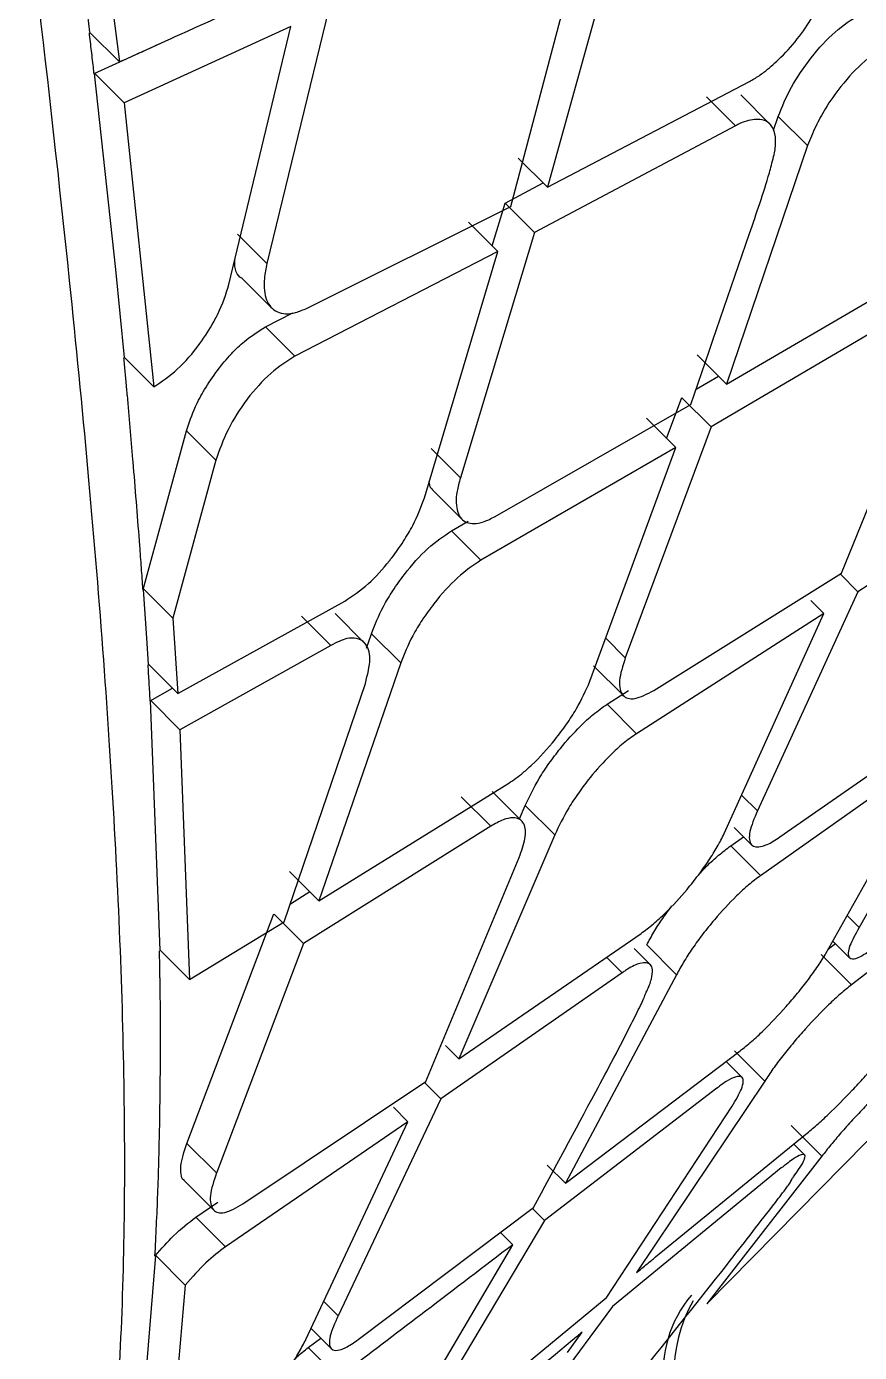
# Model space of a CAD drawing. Extents: x 943 to 1030, y 781 to 934.
# Drawn here: x 952.132 to 952.587, y 874.33 to 875.054 of the extents above; entities that cross this region are included whole.
import ezdxf

# ---------------------------------------------------------------- set-up
doc = ezdxf.new("R2010")
doc.units = 0
doc.header["$MEASUREMENT"] = 0
doc.layers.add('1', color=4, linetype='Continuous')

# ---------------------------------------------------------------- blocks, each defined once
blk = doc.blocks.new('AIRA')
at = {"layer": '1', "color": 3, "linetype": 'Continuous', "lineweight": 25}
for p, q in [((8.98763, 72.0116), (9.00539, 71.86936)), ((8.9893, 71.88554), (8.9835, 71.93369)), ((9.27701, 71.93762), (9.23916, 71.80084)), ((9.21908, 71.79043), (9.25553, 71.92746)), ((9.1198, 71.89833), (9.08598, 71.7592)), ((9.09896, 71.88867), (9.00798, 71.84695)), ((9.06521, 71.74779), (9.09896, 71.88867)), ((9.00538, 71.86935), (8.98929, 71.88543)), ((8.99169, 71.86294), (9.0281, 71.87961)), ((9.00349, 71.75601), (8.99191, 71.86307)), ((9.00798, 71.84695), (8.99192, 71.863)), ((9.23916, 71.80084), (9.34939, 71.85855)), ((9.00798, 71.84695), (9.0242, 71.6918)), ((9.34189, 71.83433), (9.32591, 71.85031)), ((9.36061, 71.83536), (9.34469, 71.85127)), ((9.3626, 71.83201), (9.36518, 71.83959)), ((9.38116, 71.82361), (9.36519, 71.83958)), ((9.34189, 71.83433), (9.23208, 71.77621)), ((9.38116, 71.82361), (9.33684, 71.69331)), ((9.23916, 71.80084), (9.22316, 71.81683)), ((9.21606, 71.79222), (9.23681, 71.80319)), ((9.10795, 71.73482), (9.21908, 71.79042)), ((9.20899, 71.76879), (9.21606, 71.79222)), ((9.23208, 71.77622), (9.21609, 71.79219)), ((9.21203, 71.76576), (9.19604, 71.78174)), ((9.08598, 71.7592), (9.06995, 71.77522)), ((9.23207, 71.77621), (9.1916, 71.64206)), ((9.21203, 71.76576), (9.10128, 71.70857)), ((9.17197, 71.63119), (9.21203, 71.76576)), ((9.00816, 71.70787), (9.00349, 71.75601)), ((9.07245, 71.75103), (9.08855, 71.73494)), ((9.33684, 71.69331), (9.44296, 71.75513)), ((9.08526, 71.72458), (9.10012, 71.73225)), ((9.43324, 71.73152), (9.32855, 71.66989)), ((9.10128, 71.70857), (9.08527, 71.72456)), ((9.00817, 71.70782), (9.0242, 71.6918)), ((9.33684, 71.69331), (9.32083, 71.7093)), ((9.39968, 71.5901), (9.44976, 71.71352)), ((9.32041, 71.69057), (9.33248, 71.69767)), ((9.30424, 71.66369), (9.31251, 71.68592)), ((9.31254, 71.68589), (9.32855, 71.66989)), ((9.21067, 71.62103), (9.31753, 71.68212)), ((9.30927, 71.65867), (9.29326, 71.67467)), ((9.01844, 71.58106), (9.04212, 71.66774)), ((9.05814, 71.65173), (9.04213, 71.66773)), ((9.32854, 71.66989), (9.28167, 71.5438)), ((9.1916, 71.64206), (9.1756, 71.65805)), ((9.30927, 71.65867), (9.20283, 71.59716)), ((9.26235, 71.53095), (9.30927, 71.65867)), ((9.05814, 71.65173), (9.03458, 71.56545)), ((9.51046, 71.64605), (9.40865, 71.57992)), ((9.17629, 71.63566), (9.19241, 71.61955)), ((9.18682, 71.61317), (9.19586, 71.61839)), ((9.20284, 71.59716), (9.18683, 71.61316)), ((9.29716, 71.5259), (9.39968, 71.5901)), ((9.40865, 71.57992), (9.39893, 71.58963)), ((9.03456, 71.56544), (9.01857, 71.58142)), ((9.02042, 71.55446), (9.01858, 71.58116)), ((9.40865, 71.57992), (9.35376, 71.46016)), ((9.03732, 71.52429), (9.12845, 71.57474)), ((9.3901, 71.56797), (9.38304, 71.57503)), ((9.03456, 71.56544), (9.0373, 71.52428)), ((9.10488, 71.56659), (9.12091, 71.55057)), ((9.13916, 71.55205), (9.12322, 71.56798)), ((9.3901, 71.56797), (9.28781, 71.50232)), ((9.33565, 71.44778), (9.3901, 71.56797)), ((9.14029, 71.54902), (9.14303, 71.55697)), ((9.15906, 71.54096), (9.14304, 71.55697)), ((9.02128, 71.54025), (9.0204, 71.55447)), ((9.1209, 71.55057), (9.03849, 71.50441)), ((9.28167, 71.5438), (9.27099, 71.55447)), ((9.15906, 71.54096), (9.11431, 71.41108)), ((9.02128, 71.54029), (9.0373, 71.52428)), ((9.26436, 71.53941), (9.28062, 71.52316)), ((9.02229, 71.52035), (9.03444, 71.52715)), ((9.0954, 71.39949), (9.13973, 71.52978)), ((9.02773, 71.38406), (9.02248, 71.52047)), ((9.03849, 71.50441), (9.02249, 71.5204)), ((9.27171, 71.51841), (9.28332, 71.52587)), ((9.28781, 71.50232), (9.27173, 71.5184)), ((9.36608, 71.4459), (9.46495, 71.51497)), ((9.47179, 71.5069), (9.40928, 71.39645)), ((9.03849, 71.50441), (9.04372, 71.36801)), ((9.45392, 71.49428), (9.35549, 71.42477)), ((9.39122, 71.38233), (9.45392, 71.49428)), ((9.11431, 71.41108), (9.21802, 71.47531)), ((9.22512, 71.45462), (9.20904, 71.47069)), ((9.35376, 71.46016), (9.34516, 71.46876)), ((9.2082, 71.4518), (9.19211, 71.46788)), ((9.22392, 71.45582), (9.22704, 71.4631)), ((9.24315, 71.447), (9.22704, 71.4631)), ((9.2082, 71.4518), (9.10592, 71.38776)), ((9.24315, 71.447), (9.19081, 71.32471)), ((9.3411, 71.45113), (9.35072, 71.44152)), ((9.33921, 71.44104), (9.34623, 71.446)), ((9.3555, 71.42478), (9.33923, 71.44103)), ((9.17273, 71.3123), (9.22377, 71.43476)), ((9.50008, 71.43824), (9.40521, 71.36518)), ((9.11431, 71.41108), (9.09825, 71.42713)), ((9.0988, 71.40946), (9.10933, 71.41606)), ((9.04225, 71.27845), (9.08982, 71.40384)), ((9.10591, 71.38776), (9.08985, 71.40382)), ((9.04372, 71.36801), (9.0954, 71.39949)), ((9.40928, 71.39645), (9.40277, 71.40296)), ((9.19081, 71.32471), (9.29024, 71.39322)), ((9.39498, 71.38905), (9.40411, 71.37993)), ((9.04372, 71.36801), (9.02769, 71.38403)), ((9.10591, 71.38776), (9.05838, 71.26233)), ((9.29525, 71.37622), (9.28652, 71.38495)), ((9.30964, 71.37064), (9.29336, 71.38691)), ((9.3262, 71.19088), (9.51406, 71.38177)), ((9.40521, 71.36518), (9.38866, 71.38172)), ((9.39257, 71.38475), (9.39636, 71.38767)), ((9.27147, 71.38028), (9.27997, 71.37178)), ((9.27997, 71.37177), (9.181, 71.30282)), ((9.30964, 71.37064), (9.24894, 71.2567)), ((9.18347, 71.33204), (9.19081, 71.32471)), ((9.24895, 71.2567), (9.34442, 71.32916)), ((9.35784, 71.31255), (9.34127, 71.32912)), ((9.34544, 71.31454), (9.33669, 71.32329)), ((9.07288, 71.24541), (9.17273, 71.3123)), ((9.18099, 71.30282), (9.17199, 71.31181)), ((9.35784, 71.31255), (9.28786, 71.20789)), ((9.18099, 71.30281), (9.12482, 71.18434)), ((9.33165, 71.30861), (9.23755, 71.23639)), ((9.16295, 71.29036), (9.15507, 71.29823)), ((9.27121, 71.19404), (9.34001, 71.29876)), ((9.16295, 71.29036), (9.06336, 71.22202)), ((9.10726, 71.17141), (9.16294, 71.29036)), ((9.389, 71.2715), (9.37218, 71.28831)), ((9.29817, 71.21645), (9.38019, 71.2835)), ((9.05838, 71.26234), (9.04226, 71.27845)), ((9.37953, 71.27218), (9.3736, 71.27811)), ((9.23902, 71.26662), (9.24894, 71.2567)), ((9.389, 71.2715), (9.3262, 71.19088)), ((9.3668, 71.26517), (9.27469, 71.18934)), ((9.04078, 71.25822), (9.05693, 71.24209)), ((9.04718, 71.23819), (9.05912, 71.24638)), ((9.06336, 71.22202), (9.0472, 71.23816)), ((9.13582, 71.1714), (9.2316, 71.24355)), ((9.23091, 71.24303), (9.23755, 71.23639)), ((9.23754, 71.23638), (9.173, 71.12796)), ((9.22025, 71.22318), (9.21351, 71.22992)), ((9.15553, 71.11325), (9.22025, 71.22318)), ((9.01847, 71.13314), (9.02526, 71.21722)), ((9.02524, 71.21727), (9.04137, 71.20114)), ((9.04138, 71.20114), (9.03205, 71.09393)), ((9.17981, 71.11873), (9.27122, 71.19405)), ((9.12482, 71.18434), (9.11698, 71.19218)), ((9.27469, 71.18934), (9.20027, 71.08911)), ((9.10854, 71.16696), (9.11533, 71.17214)), ((9.11006, 71.17741), (9.12119, 71.16628)), ((9.25011, 71.16428), (9.25811, 71.17543)), ((9.12494, 71.15056), (9.10856, 71.16694))]:
    blk.add_line(p, q, dxfattribs=at)
for centre, radius, start, end in [((9.36782, 71.15324), 0.06556, 139.6975, 234.65113), ((9.39217, 71.15186), 0.08402, 151.03573, 209.29121)]:
    blk.add_arc(centre, radius, start, end, dxfattribs=at)
for points, knots in [([(16.76349, 77.69746), (16.43798, 77.40729), (15.78698, 76.82695), (14.82577, 75.93344), (13.87709, 75.02432), (12.94302, 74.09885), (12.02418, 73.15856), (11.12212, 72.20411), (10.23604, 71.23753), (9.661, 70.58333), (9.37348, 70.25623)], [0, 0, 0, 0, 0.125, 0.25, 0.375, 0.5, 0.625, 0.75, 0.875, 1, 1, 1, 1]), ([(8.94367, 70.86606), (8.95559, 70.89365), (8.97954, 70.94908), (9, 71.06579), (9.00936, 71.20462), (9.00796, 71.36601), (8.99762, 71.54691), (8.97623, 71.78097), (8.94079, 72.07612), (8.89139, 72.43826), (8.83571, 72.82453), (8.79846, 73.09804), (8.7798, 73.235)], [0, 0, 0, 0, 0.0809765, 0.1627064, 0.2454562, 0.32577, 0.4077134, 0.4912674, 0.6164638, 0.7433263, 0.8714641, 1, 1, 1, 1]), ([(9.00538, 71.86935), (9.00951, 71.87121), (9.02055, 71.87619), (9.05372, 71.89122), (9.08276, 71.9044), (9.10489, 71.91445)], [0, 0, 0, 0, 0.1241876, 0.33225, 1, 1, 1, 1]), ([(9.34939, 71.85855), (9.35027, 71.85905), (9.35286, 71.86051), (9.35817, 71.86423), (9.36625, 71.87114), (9.37564, 71.88147), (9.38372, 71.89313), (9.38897, 71.90297), (9.39179, 71.90986), (9.39303, 71.91319), (9.39349, 71.91443)], [0, 0, 0, 0, 0.052846, 0.153889, 0.30299, 0.499941, 0.688231, 0.834397, 0.938321, 1, 1, 1, 1]), ([(9.36518, 71.83958), (9.36732, 71.84485), (9.37159, 71.85534), (9.38294, 71.87202), (9.39624, 71.8867), (9.40509, 71.89239), (9.40952, 71.89523)], [0, 0, 0, 0, 0.248434, 0.494733, 0.747484, 1, 1, 1, 1]), ([(8.99134, 71.86532), (8.99095, 71.86865), (8.99018, 71.87529), (8.98939, 71.88197), (8.989, 71.88531)], [0, 0, 0, 0, 0.5000168, 1, 1, 1, 1]), ([(9.42549, 71.87926), (9.42118, 71.87642), (9.41255, 71.87073), (9.40009, 71.85741), (9.39123, 71.8448), (9.38511, 71.8335), (9.38253, 71.82705), (9.38116, 71.82361)], [0, 0, 0, 0, 0.249641, 0.499157, 0.68661, 0.832999, 1, 1, 1, 1]), ([(8.99158, 71.8629), (8.99154, 71.8633), (8.99145, 71.8641), (8.99135, 71.8649), (8.99131, 71.8653)], [0, 0, 0, 0, 0.500002, 1, 1, 1, 1]), ([(9.36144, 71.81284), (9.36186, 71.81445), (9.36306, 71.819), (9.3641, 71.8254), (9.36333, 71.83136), (9.36108, 71.83534), (9.35752, 71.83772), (9.35191, 71.83824), (9.3458, 71.83674), (9.3423, 71.83459), (9.3419, 71.83434)], [0, 0, 0, 0, 0.079322, 0.224044, 0.374642, 0.500235, 0.624133, 0.773373, 0.973603, 1, 1, 1, 1]), ([(9.31753, 71.68212), (9.32809, 71.71335), (9.34238, 71.75554), (9.35755, 71.79867), (9.36106, 71.81149), (9.36143, 71.81284)], [0, 0, 0, 0, 0.718028, 0.970359, 1, 1, 1, 1]), ([(9.07253, 71.75113), (9.07243, 71.75117), (9.06951, 71.75234), (9.06798, 71.75638), (9.06855, 71.76152), (9.06859, 71.76189)], [0, 0, 0, 0, 0.031797, 0.929387, 1, 1, 1, 1]), ([(9.08598, 71.7592), (9.08541, 71.75647), (9.08429, 71.75113), (9.08437, 71.74236), (9.08746, 71.73429), (9.09433, 71.73133), (9.10158, 71.73209), (9.10581, 71.7339), (9.10795, 71.73482)], [0, 0, 0, 0, 0.132746, 0.260436, 0.499953, 0.743728, 0.870386, 1, 1, 1, 1]), ([(9.0242, 71.6918), (9.02849, 71.69469), (9.03714, 71.70051), (9.04864, 71.71387), (9.05535, 71.72429), (9.0582, 71.72969), (9.0589, 71.73108), (9.05908, 71.73145), (9.05913, 71.73156), (9.06184, 71.73708), (9.06353, 71.74244), (9.06522, 71.7478)], [0, 0, 0, 0, 0.2479589, 0.4995873, 0.685569, 0.7331249, 0.7454773, 0.7487959, 0.7500348, 0.7502096, 1, 1, 1, 1]), ([(9.04211, 71.66774), (9.04353, 71.67213), (9.04592, 71.67952), (9.05204, 71.69092), (9.05868, 71.70082), (9.0662, 71.70971), (9.07521, 71.71842), (9.08141, 71.72223), (9.08525, 71.72459)], [0, 0, 0, 0, 0.199679, 0.336029, 0.49647, 0.647733, 0.78221, 1, 1, 1, 1]), ([(9.0093, 71.69195), (9.00906, 71.69456), (9.00859, 71.69978), (9.0081, 71.70502), (9.00786, 71.70765)], [0, 0, 0, 0, 0.500009, 1, 1, 1, 1]), ([(9.10128, 71.70857), (9.09686, 71.70578), (9.08801, 71.70019), (9.07484, 71.68543), (9.06385, 71.66832), (9.06004, 71.65726), (9.05814, 71.65173)], [0, 0, 0, 0, 0.249895, 0.500016, 0.750066, 1, 1, 1, 1]), ([(9.00974, 71.68719), (9.00967, 71.68799), (9.00952, 71.68958), (9.00938, 71.69117), (9.00931, 71.69196)], [0, 0, 0, 0, 0.5000023, 1, 1, 1, 1]), ([(9.01279, 71.65216), (9.0123, 71.65797), (9.01132, 71.6696), (9.01027, 71.68134), (9.00975, 71.6872)], [0, 0, 0, 0, 0.500011, 1, 1, 1, 1]), ([(9.01313, 71.64818), (9.01307, 71.64884), (9.01296, 71.65017), (9.01285, 71.6515), (9.01279, 71.65216)], [0, 0, 0, 0, 0.500001, 1, 1, 1, 1]), ([(9.01655, 71.60501), (9.01601, 71.61217), (9.01493, 71.62647), (9.01375, 71.64095), (9.01315, 71.6482)], [0, 0, 0, 0, 0.4999991, 1, 1, 1, 1]), ([(9.17644, 71.63581), (9.17611, 71.63602), (9.17494, 71.63679), (9.17476, 71.63872), (9.17463, 71.64011)], [0, 0, 0, 0, 0.28197, 1, 1, 1, 1]), ([(9.1916, 71.64206), (9.19092, 71.63956), (9.18955, 71.63458), (9.18898, 71.62624), (9.19133, 71.61889), (9.19751, 71.61665), (9.20427, 71.61781), (9.20849, 71.61994), (9.21067, 71.62103)], [0, 0, 0, 0, 0.126357, 0.251888, 0.49976, 0.733174, 0.862506, 1, 1, 1, 1]), ([(9.12845, 71.57474), (9.13274, 71.57761), (9.14086, 71.58304), (9.14972, 71.59277), (9.15599, 71.60078), (9.16053, 71.6072), (9.16722, 71.61845), (9.17012, 71.62622), (9.17198, 71.63119)], [0, 0, 0, 0, 0.249691, 0.472366, 0.499673, 0.639048, 0.769034, 1, 1, 1, 1]), ([(9.14303, 71.55697), (9.14495, 71.56186), (9.14796, 71.56949), (9.15471, 71.58065), (9.15885, 71.58644), (9.16109, 71.58933), (9.16109, 71.58933), (9.16509, 71.59453), (9.17395, 71.60453), (9.18253, 71.61029), (9.18681, 71.61317)], [0, 0, 0, 0, 0.230099, 0.359963, 0.499355, 0.499405, 0.499419, 0.499426, 0.749854, 1, 1, 1, 1]), ([(9.0183, 71.58103), (9.01802, 71.58502), (9.01746, 71.59299), (9.01687, 71.60102), (9.01657, 71.60503)], [0, 0, 0, 0, 0.499994, 1, 1, 1, 1]), ([(9.20284, 71.59716), (9.19859, 71.59426), (9.19008, 71.58845), (9.17874, 71.57582), (9.17079, 71.5647), (9.16401, 71.55351), (9.16099, 71.54585), (9.15906, 71.54096)], [0, 0, 0, 0, 0.24954, 0.499848, 0.638927, 0.7691, 1, 1, 1, 1]), ([(9.13974, 71.52979), (9.14092, 71.53455), (9.14327, 71.54408), (9.1405, 71.55182), (9.13541, 71.55459), (9.129, 71.55477), (9.1239, 71.55213), (9.12091, 71.55057)], [0, 0, 0, 0, 0.249333, 0.498924, 0.664441, 0.803178, 1, 1, 1, 1]), ([(9.28167, 71.5438), (9.28026, 71.53936), (9.27813, 71.53261), (9.2786, 71.52646), (9.28068, 71.52212), (9.28624, 71.52029), (9.29351, 71.52403), (9.29716, 71.5259)], [0, 0, 0, 0, 0.24335, 0.37029, 0.500543, 0.750047, 1, 1, 1, 1]), ([(9.02222, 71.52034), (9.02204, 71.52361), (9.02167, 71.53014), (9.02128, 71.53671), (9.02108, 71.54)], [0, 0, 0, 0, 0.499987, 1, 1, 1, 1]), ([(9.21801, 71.47531), (9.22063, 71.4771), (9.2247, 71.47989), (9.2333, 71.48763), (9.24159, 71.49665), (9.24958, 71.50738), (9.25672, 71.51832), (9.26012, 71.52594), (9.26235, 71.53095)], [0, 0, 0, 0, 0.161112, 0.250939, 0.500049, 0.630494, 0.757419, 1, 1, 1, 1]), ([(9.22704, 71.4631), (9.22931, 71.46794), (9.23279, 71.47534), (9.23995, 71.48615), (9.24746, 71.49609), (9.25581, 71.5054), (9.26456, 71.51343), (9.26923, 71.51668), (9.27171, 71.51841)], [0, 0, 0, 0, 0.23841, 0.365256, 0.497015, 0.709751, 0.84528, 1, 1, 1, 1]), ([(9.28781, 71.50232), (9.28539, 71.50064), (9.28082, 71.49746), (9.27211, 71.48952), (9.26373, 71.48021), (9.25617, 71.47021), (9.24896, 71.45935), (9.24545, 71.45189), (9.24315, 71.447)], [0, 0, 0, 0, 0.150956, 0.284896, 0.500969, 0.631908, 0.759299, 1, 1, 1, 1]), ([(9.22378, 71.43476), (9.22502, 71.43834), (9.2277, 71.44607), (9.22704, 71.45261), (9.22416, 71.45582), (9.22035, 71.45666), (9.21504, 71.45565), (9.21052, 71.45312), (9.2082, 71.45181)], [0, 0, 0, 0, 0.199757, 0.432215, 0.561484, 0.699183, 0.845346, 1, 1, 1, 1]), ([(9.35376, 71.46016), (9.35208, 71.45611), (9.34947, 71.44985), (9.34923, 71.4443), (9.35067, 71.4405), (9.35506, 71.43995), (9.3612, 71.44263), (9.36485, 71.44507), (9.36607, 71.4459)], [0, 0, 0, 0, 0.235292, 0.364139, 0.500288, 0.749679, 0.915824, 1, 1, 1, 1]), ([(9.29024, 71.39321), (9.29245, 71.39485), (9.2967, 71.39798), (9.30526, 71.40585), (9.31376, 71.41512), (9.32163, 71.42502), (9.32724, 71.43294), (9.33211, 71.44072), (9.33448, 71.44543), (9.33566, 71.44778)], [0, 0, 0, 0, 0.142562, 0.273427, 0.499431, 0.625131, 0.75031, 0.875192, 1, 1, 1, 1]), ([(9.32151, 71.42502), (9.32302, 71.42669), (9.3268, 71.43087), (9.33291, 71.43628), (9.33706, 71.43942), (9.33922, 71.44105)], [0, 0, 0, 0, 0.243288, 0.608066, 1, 1, 1, 1]), ([(9.3555, 71.42478), (9.35336, 71.42317), (9.34924, 71.42008), (9.34069, 71.41226), (9.33203, 71.40293), (9.32397, 71.39296), (9.31827, 71.3851), (9.31332, 71.37747), (9.31086, 71.37291), (9.30964, 71.37064)], [0, 0, 0, 0, 0.13879, 0.268464, 0.499887, 0.626434, 0.75209, 0.876515, 1, 1, 1, 1]), ([(9.29335, 71.38692), (9.29458, 71.38918), (9.29703, 71.39373), (9.30174, 71.40106), (9.30537, 71.40595), (9.30708, 71.40825)], [0, 0, 0, 0, 0.344205, 0.690764, 1, 1, 1, 1]), ([(9.40928, 71.39645), (9.40733, 71.39286), (9.40425, 71.38719), (9.40318, 71.38229), (9.40356, 71.38054), (9.4041, 71.37993), (9.40437, 71.37969), (9.40545, 71.37914), (9.40886, 71.37946), (9.41447, 71.3833), (9.41775, 71.38555)], [0, 0, 0, 0, 0.227326, 0.358308, 0.50069, 0.509896, 0.525431, 0.57548, 0.751062, 1, 1, 1, 1]), ([(9.02755, 71.36891), (9.02752, 71.37138), (9.02745, 71.37631), (9.02737, 71.38127), (9.02733, 71.38376)], [0, 0, 0, 0, 0.499981, 1, 1, 1, 1]), ([(9.34442, 71.32915), (9.34646, 71.33077), (9.35043, 71.33391), (9.35888, 71.34174), (9.3676, 71.35096), (9.37587, 71.36064), (9.38179, 71.36819), (9.38713, 71.37564), (9.38985, 71.38009), (9.39123, 71.38234)], [0, 0, 0, 0, 0.136821, 0.265634, 0.499001, 0.621675, 0.745819, 0.871807, 1, 1, 1, 1]), ([(9.29184, 71.35794), (9.292, 71.35841), (9.29245, 71.35977), (9.29426, 71.36339), (9.29624, 71.36857), (9.29674, 71.37345), (9.29526, 71.3772), (9.29086, 71.37779), (9.28481, 71.37497), (9.28132, 71.37268), (9.28035, 71.37203), (9.28007, 71.37184), (9.27999, 71.37178), (9.27998, 71.37178)], [0, 0, 0, 0, 0.023367, 0.067341, 0.217527, 0.372034, 0.50098, 0.750044, 0.933882, 0.981723, 0.994558, 0.999332, 1, 1, 1, 1]), ([(8.69598, 70.05946), (9.10016, 70.45175), (9.54825, 70.88666), (9.99452, 71.32545), (10.03825, 71.36845)], [0, 0, 0, 0, 0.901992, 1, 1, 1, 1]), ([(9.02768, 71.36482), (9.02767, 71.36552), (9.02766, 71.3669), (9.02764, 71.3683), (9.02763, 71.36899)], [0, 0, 0, 0, 0.499995, 1, 1, 1, 1]), ([(9.02747, 71.29204), (9.02764, 71.30394), (9.02797, 71.32776), (9.02779, 71.35248), (9.02771, 71.36485)], [0, 0, 0, 0, 0.499906, 1, 1, 1, 1]), ([(9.40521, 71.36518), (9.40321, 71.36357), (9.39932, 71.36044), (9.39086, 71.35264), (9.38199, 71.34341), (9.37356, 71.33372), (9.36752, 71.32626), (9.36208, 71.31898), (9.35926, 71.3147), (9.35784, 71.31255)], [0, 0, 0, 0, 0.134897, 0.263089, 0.499275, 0.622896, 0.747431, 0.872985, 1, 1, 1, 1]), ([(9.2316, 71.24355), (9.24291, 71.26458), (9.26083, 71.29791), (9.28046, 71.33455), (9.2889, 71.35176), (9.29131, 71.35629), (9.29179, 71.35778), (9.29184, 71.35794)], [0, 0, 0, 0, 0.556155, 0.8812, 0.966356, 0.996399, 1, 1, 1, 1]), ([(9.38019, 71.2835), (9.38214, 71.28512), (9.38597, 71.28828), (9.39448, 71.2961), (9.4035, 71.3052), (9.41217, 71.31456), (9.41839, 71.32168), (9.42415, 71.32871), (9.42719, 71.33284), (9.42873, 71.33494)], [0, 0, 0, 0, 0.134198, 0.262289, 0.500552, 0.620496, 0.743384, 0.869727, 1, 1, 1, 1]), ([(9.43817, 71.32233), (9.43431, 71.3191), (9.42853, 71.31425), (9.41937, 71.30546), (9.41246, 71.29848), (9.40568, 71.29128), (9.39937, 71.28422), (9.39361, 71.27743), (9.39056, 71.27351), (9.389, 71.2715)], [0, 0, 0, 0, 0.251047, 0.377162, 0.50059, 0.624744, 0.749388, 0.87182, 1, 1, 1, 1]), ([(9.34001, 71.29876), (9.34199, 71.30218), (9.34514, 71.30762), (9.3463, 71.31236), (9.34571, 71.3152), (9.34249, 71.3154), (9.33755, 71.31296), (9.33408, 71.31045), (9.33229, 71.3091), (9.33182, 71.30871), (9.33167, 71.30861), (9.33165, 71.3086)], [0, 0, 0, 0, 0.223953, 0.355718, 0.500502, 0.715689, 0.870853, 0.965682, 0.99041, 0.999019, 1, 1, 1, 1]), ([(9.02738, 71.28591), (9.0274, 71.28694), (9.02744, 71.28898), (9.02748, 71.29104), (9.0275, 71.29206)], [0, 0, 0, 0, 0.499993, 1, 1, 1, 1]), ([(9.02484, 71.21693), (9.0254, 71.22816), (9.02652, 71.25063), (9.0271, 71.27408), (9.02738, 71.2858)], [0, 0, 0, 0, 0.499928, 1, 1, 1, 1]), ([(9.0409, 71.25835), (9.04078, 71.25839), (9.03963, 71.25875), (9.03903, 71.26159), (9.03856, 71.26732), (9.04079, 71.27404), (9.04226, 71.27845)], [0, 0, 0, 0, 0.028807, 0.282542, 0.529136, 1, 1, 1, 1]), ([(9.37212, 71.25788), (9.37227, 71.25822), (9.37267, 71.25914), (9.37427, 71.26132), (9.37692, 71.26499), (9.37971, 71.26953), (9.38021, 71.27271), (9.37735, 71.27255), (9.373, 71.26986), (9.36959, 71.26725), (9.36773, 71.2657), (9.36704, 71.2653), (9.3668, 71.26517)], [0, 0, 0, 0, 0.017347, 0.047358, 0.146095, 0.296692, 0.499054, 0.707988, 0.86123, 0.958554, 0.986235, 1, 1, 1, 1]), ([(9.05838, 71.26234), (9.05694, 71.25794), (9.05474, 71.25125), (9.05506, 71.24524), (9.05697, 71.24106), (9.06228, 71.2395), (9.06935, 71.24344), (9.07288, 71.24541)], [0, 0, 0, 0, 0.242289, 0.369414, 0.500371, 0.749923, 1, 1, 1, 1]), ([(9.29582, 71.16012), (9.31025, 71.17819), (9.333, 71.20669), (9.35751, 71.2384), (9.36842, 71.25246), (9.37115, 71.25639), (9.37194, 71.25745), (9.3721, 71.25784), (9.37212, 71.25788)], [0, 0, 0, 0, 0.5612269, 0.8849556, 0.9685436, 0.9907759, 0.9989046, 1, 1, 1, 1]), ([(9.02499, 71.21709), (9.02835, 71.22093), (9.03598, 71.22964), (9.04316, 71.23512), (9.04718, 71.23819)], [0, 0, 0, 0, 0.440212, 1, 1, 1, 1]), ([(9.22025, 71.22318), (9.20438, 71.21107), (9.17447, 71.18825), (9.14267, 71.16407), (9.12678, 71.15196), (9.12494, 71.15056)], [0, 0, 0, 0, 0.499998, 0.942006, 1, 1, 1, 1]), ([(9.06336, 71.22202), (9.05982, 71.21934), (9.05277, 71.21401), (9.04517, 71.20543), (9.04137, 71.20114)], [0, 0, 0, 0, 0.50106, 1, 1, 1, 1]), ([(9.28786, 71.20789), (9.28979, 71.20949), (9.29322, 71.21234), (9.29666, 71.21519), (9.29817, 71.21645)], [0, 0, 0, 0, 0.560001, 1, 1, 1, 1]), ([(9.12482, 71.18434), (9.12307, 71.18036), (9.12036, 71.17419), (9.1199, 71.16885), (9.12111, 71.16529), (9.12518, 71.16504), (9.13102, 71.16793), (9.13454, 71.17047), (9.13582, 71.1714)], [0, 0, 0, 0, 0.234281, 0.363297, 0.500109, 0.749612, 0.90944, 1, 1, 1, 1]), ([(9.25811, 71.17543), (9.25636, 71.17397), (9.2515, 71.16989), (9.23627, 71.15712), (9.20756, 71.13306), (9.182, 71.1116), (9.16678, 71.09883)], [0, 0, 0, 0, 0.057422, 0.159896, 0.500001, 1, 1, 1, 1]), ([(9.06226, 71.11643), (9.0644, 71.11811), (9.0685, 71.12133), (9.07687, 71.12933), (9.08527, 71.13872), (9.09311, 71.14869), (9.09872, 71.15662), (9.10364, 71.16439), (9.10605, 71.16907), (9.10726, 71.17142)], [0, 0, 0, 0, 0.141904, 0.27256, 0.499581, 0.624908, 0.749899, 0.874835, 1, 1, 1, 1]), ([(9.10124, 71.16078), (9.10155, 71.16108), (9.10418, 71.16361), (9.10649, 71.16539), (9.10854, 71.16696)], [0, 0, 0, 0, 0.118919, 1, 1, 1, 1])]:
    blk.add_open_spline(points, degree=3, knots=knots, dxfattribs=at)

msp = doc.modelspace()

# ---------------------------------------------------------------- block references
at = {"layer": '1'}
msp.add_blockref('AIRA', (943.17747, 803.16576), dxfattribs=at)

doc.saveas('drawing.dxf')
